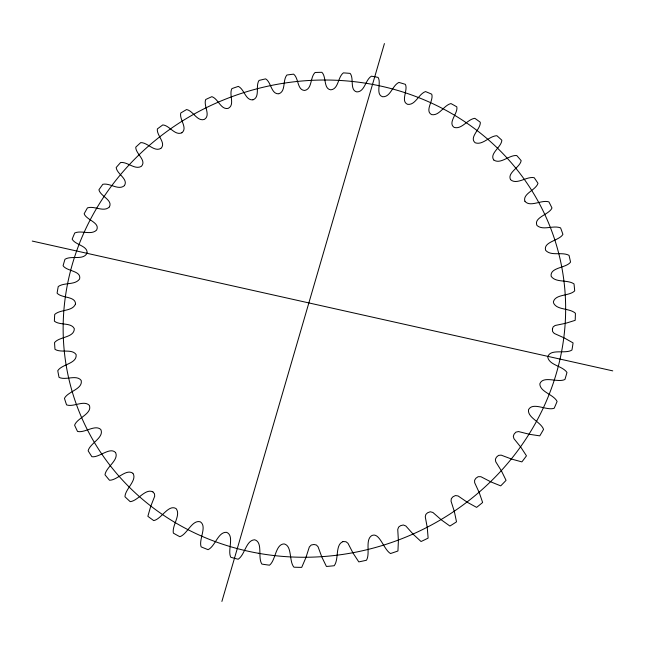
<?xml version="1.0" encoding="UTF-8"?>
<svg xmlns="http://www.w3.org/2000/svg" width="645" height="645" viewBox="0 0 645 645"><rect width="100%" height="100%" fill="white"/><g stroke="black" fill="none" stroke-linecap="round" stroke-linejoin="round"><path stroke-width="0.97" d="M372.762 535.197C379.961 533.375 383.791 549.58 390.507 553.531A262.41 245.64 -19.4 0 0 397.949 550.983L398.392 540.566L397.747 529.44L398.626 527.094L400.593 525.659L403.319 524.99L405.85 525.989L413.372 534.431L421.048 541.51A262.41 245.64 -19.4 0 0 428.127 538.115L427.288 527.755L425.273 516.822L425.861 514.396L427.571 512.783L430.255 511.767L432.892 512.461L441.406 519.926L449.904 526.038A262.41 245.64 -19.4 0 0 456.515 521.845L454.394 511.703L451.04 501.141L451.323 498.674L452.879 496.835L455.426 495.553L458.063 495.941L467.423 502.334L476.607 507.381A262.41 245.64 -19.4 0 0 482.629 502.479L479.275 492.707L474.647 482.662L474.599 480.267L475.881 478.259L478.163 476.687L480.888 476.703L491.014 481.952L500.714 485.87A262.41 245.64 -19.4 0 0 506.059 480.34L501.536 471.092L495.723 461.723L495.392 459.288L496.44 457.176L498.521 455.394L501.149 455.128L511.808 459.143L521.878 461.893A262.41 245.64 -19.4 0 0 526.465 455.83L520.854 447.243L513.952 438.673L513.323 436.318L514.057 434.174L515.871 432.158L518.499 431.561L529.513 434.303L539.776 435.867A262.41 245.64 -19.4 0 0 543.558 429.376C540.962 421.991 527.449 417.767 528.489 409.777C532.722 401.472 546.871 411.075 554.192 408.229A262.41 245.64 -19.4 0 0 557.103 401.432C553.539 394.345 540.099 392.079 539.817 383.92C542.888 375.148 558.119 383.098 564.947 379.454A262.41 245.64 -19.4 0 0 566.971 372.447C562.424 365.812 549.548 365.368 547.774 357.306C549.548 348.115 565.689 354.387 571.954 350.001A262.41 245.64 -19.4 0 0 573.074 342.906L564.262 337.932L554.232 333.441L552.596 331.53L552.41 329.039M552.394 329.168L553.12 326.934L555.079 325.499L565.673 323.29L575.187 320.339A262.41 245.64 -19.4 0 0 575.404 313.252C569.559 307.842 556.321 310.382 553.394 302.57M75.538 303.884C75.36 295.982 61.646 298.345 57.099 293.161A262.41 245.64 -19.4 0 1 58.243 286.533C64.46 282.179 75.046 285.388 79.585 279.019C81.689 270.586 66.822 271.472 63.081 265.724A262.41 245.64 -19.4 0 1 64.976 259.274C71.256 255.251 83.415 260.653 87.043 253.13M75.53 303.948C72.53 311.632 60.445 309.197 54.72 314.421A262.41 245.64 -19.4 0 0 54.373 321.154C59.791 325.596 71.047 322.186 74.312 328.636C74.328 337.859 59.388 336.488 54.535 342.592A262.41 245.64 -19.4 0 0 54.994 349.34C61.041 353.17 71.966 348.477 76.118 354.565C77.223 363.748 61.928 364.086 57.768 370.698A262.41 245.64 -19.4 0 0 59.05 377.381C65.572 380.655 76.57 374.31 81.181 380.421C83.124 389.137 67.781 391.459 64.452 398.368A262.41 245.64 -19.4 0 0 66.572 404.883C73.578 407.406 83.915 399.811 89.373 405.382C92.445 413.84 77.11 417.936 74.602 425.2A262.41 245.64 -19.4 0 0 77.537 431.457C84.753 433.23 94.952 424.233 100.773 429.449C104.627 437.512 89.824 443.292 88.147 450.807A262.41 245.64 -19.4 0 0 91.888 456.708C99.096 457.95 109.852 446.558 115.56 452.54M221.888 601.438L384.42 43.562M87.067 253.066C87.914 245.753 75.247 245.011 72.159 239.158A262.41 245.64 -19.4 0 1 74.772 232.958C81.552 230.023 91.13 235.489 96.605 230.072C100.459 222.557 86.236 219.993 84.164 213.761A262.41 245.64 -19.4 0 1 87.454 207.883C94.388 205.497 103.869 212.632 109.392 206.916M109.424 206.868C113.036 200.031 100.338 196.193 98.911 189.799A262.41 245.64 -19.4 0 1 102.821 184.301C109.86 182.688 118.39 190.759 124.38 185.671M124.421 185.623C128.621 178.996 116.914 174.182 116.181 167.523A262.41 245.64 -19.4 0 1 120.663 162.467C127.702 161.734 134.878 170.151 141.376 166.337C147.004 160.355 135.619 153.881 135.748 147.173A262.41 245.64 -19.4 0 1 140.747 142.601C147.745 142.513 154.107 152.18 160.823 148.431M160.871 148.39C166.603 143.255 156.348 135.273 157.364 128.935A262.41 245.64 -19.4 0 1 162.814 124.904C169.683 125.557 174.835 135.861 181.817 132.822M181.874 132.781C188.026 127.984 179.068 119.357 180.769 112.996A262.41 245.64 -19.4 0 1 186.615 109.537C193.266 110.932 197.112 121.655 204.28 119.454C211.141 115.415 203.231 105.683 205.707 99.507A262.41 245.64 -19.4 0 1 211.874 96.661C218.268 98.75 220.8 109.981 228.128 108.392C235.296 104.998 228.709 94.517 231.894 88.615A262.41 245.64 -19.4 0 1 238.319 86.398C244.374 89.171 245.511 100.66 252.921 99.83M372.133 535.374C364.659 539.405 370.561 553.346 366.465 560.231A262.41 245.64 -19.4 0 1 358.789 561.892L353.105 553.192L348.002 543.324L345.986 541.744L343.575 541.566M252.985 99.814C260.387 97.048 255.194 85.995 259.056 80.423A262.41 245.64 -19.4 0 1 265.667 78.867C271.311 82.286 271.021 93.888 278.447 93.839M278.946 93.743C286.049 91.155 282.47 80.214 286.888 75.022A262.41 245.64 -19.4 0 1 293.62 74.151C298.861 78.142 297.039 90.244 304.746 90.461C312.357 88.833 310.027 77.215 315.099 72.49A262.41 245.64 -19.4 0 1 321.871 72.313C326.564 76.731 323.322 88.937 330.837 89.832C338.706 89.042 337.73 77.078 343.382 72.869A262.41 245.64 -19.4 0 1 350.13 73.393C354.258 78.335 349.477 90.187 356.862 91.921C364.844 91.896 365.264 79.819 371.423 76.183A262.41 245.64 -19.4 0 1 378.067 77.408C381.598 82.81 375.253 94.275 382.525 96.742C390.523 97.395 392.313 85.446 398.908 82.423A262.41 245.64 -19.4 0 1 405.374 84.35C408.293 90.155 400.255 101.321 407.648 104.353C415.501 105.337 418.589 93.977 425.523 91.574A262.41 245.64 -19.4 0 1 431.723 94.186C433.972 100.338 424.321 110.916 431.666 114.633C439.414 116.035 443.712 105.32 450.936 103.563A262.41 245.64 -19.4 0 1 456.805 106.844C458.281 113.294 447.388 122.711 454.128 127.396C461.796 129.734 467.343 119.293 474.825 118.309A262.41 245.64 -19.4 0 1 480.283 122.244C481.001 128.903 468.657 137.353 475.18 142.771C482.67 145.528 489.249 135.974 496.876 135.7A262.41 245.64 -19.4 0 1 501.842 140.231C501.584 147.02 489.16 153.566 493.756 159.968M342.858 541.679C334.989 544.799 339.093 559.376 334.199 565.721A262.41 245.64 -19.4 0 1 326.426 566.463L321.887 557.159L318.058 546.758L316.389 545.017L313.97 544.493L311.237 545.009L309.334 546.968L305.859 557.756L301.707 567.374A262.41 245.64 -19.4 0 1 293.951 567.197C288.815 561.352 292.427 545.823 284.082 543.904C275.31 544.283 275.794 560.271 269.513 565.181A262.41 245.64 -19.4 0 1 261.91 564.101C257.444 557.723 263.249 542.235 254.686 539.784C245.979 540.139 245.027 554.845 238.142 559.239A262.41 245.64 -19.4 0 1 230.805 557.272C227.193 550.387 234.78 535.874 226.669 532.343C218.075 531.601 215.382 546.194 208.093 549.677A262.41 245.64 -19.4 0 1 201.143 546.871C198.458 539.639 207.424 526.602 200.345 521.829C192.033 519.418 187.324 534.262 179.818 536.704A262.41 245.64 -19.4 0 1 173.36 533.125C171.86 525.288 181.164 515.129 176.101 508.591C168.353 503.955 161.339 519.209 153.736 520.596A262.41 245.64 -19.4 0 1 147.858 516.306L150.656 506.551L154.687 496.279L154.518 493.82L152.954 491.933M32.25 241.069L612.75 370.875M152.905 491.885C145.375 488.055 137.982 500.899 130.193 501.657A262.41 245.64 -19.4 0 1 124.969 496.747C125.09 489.023 137.385 480.452 132.999 473.374M493.796 160.016C500.601 164.717 509.187 154.744 516.766 155.558A262.41 245.64 -19.4 0 1 521.176 160.661C519.967 167.482 507.188 172.505 510.469 179.528M132.814 473.18C125.92 468.536 117.18 480.38 109.497 480.243A262.41 245.64 -19.4 0 1 104.998 474.785C105.974 467.198 119.099 460.087 115.6 452.588M510.622 179.729C516.919 185.212 526.683 176.061 534.205 177.706A262.41 245.64 -19.4 0 1 537.986 183.325C535.898 190.114 522.514 193.637 524.861 201.184M524.893 201.232C530.142 207.763 541.727 199.386 548.903 201.909A262.41 245.64 -19.4 0 1 551.983 207.98C549.403 214.527 533.278 217.381 536.971 225.476C543.074 230.886 553.216 224.944 560.586 227.895A262.41 245.64 -19.4 0 1 562.916 234.345C559.489 240.698 542.993 241.681 545.63 250.325C551.104 256.46 561.98 251.558 569.027 255.347A262.41 245.64 -19.4 0 1 570.543 262.104C566.278 268.151 549.709 267.24 551.161 276.286C555.684 283.034 567.535 279.358 574.018 283.929A262.41 245.64 -19.4 0 1 574.687 290.895C569.172 296.361 555.514 293.814 553.378 301.852M342.93 541.671L343.003 541.655M258.347 553.257A252.993 236.78 -19.4 0 0 554.531 239.029A252.993 236.78 -19.4 0 0 130.306 163.637A252.993 236.78 -19.4 0 0 258.347 553.257"/></g></svg>
